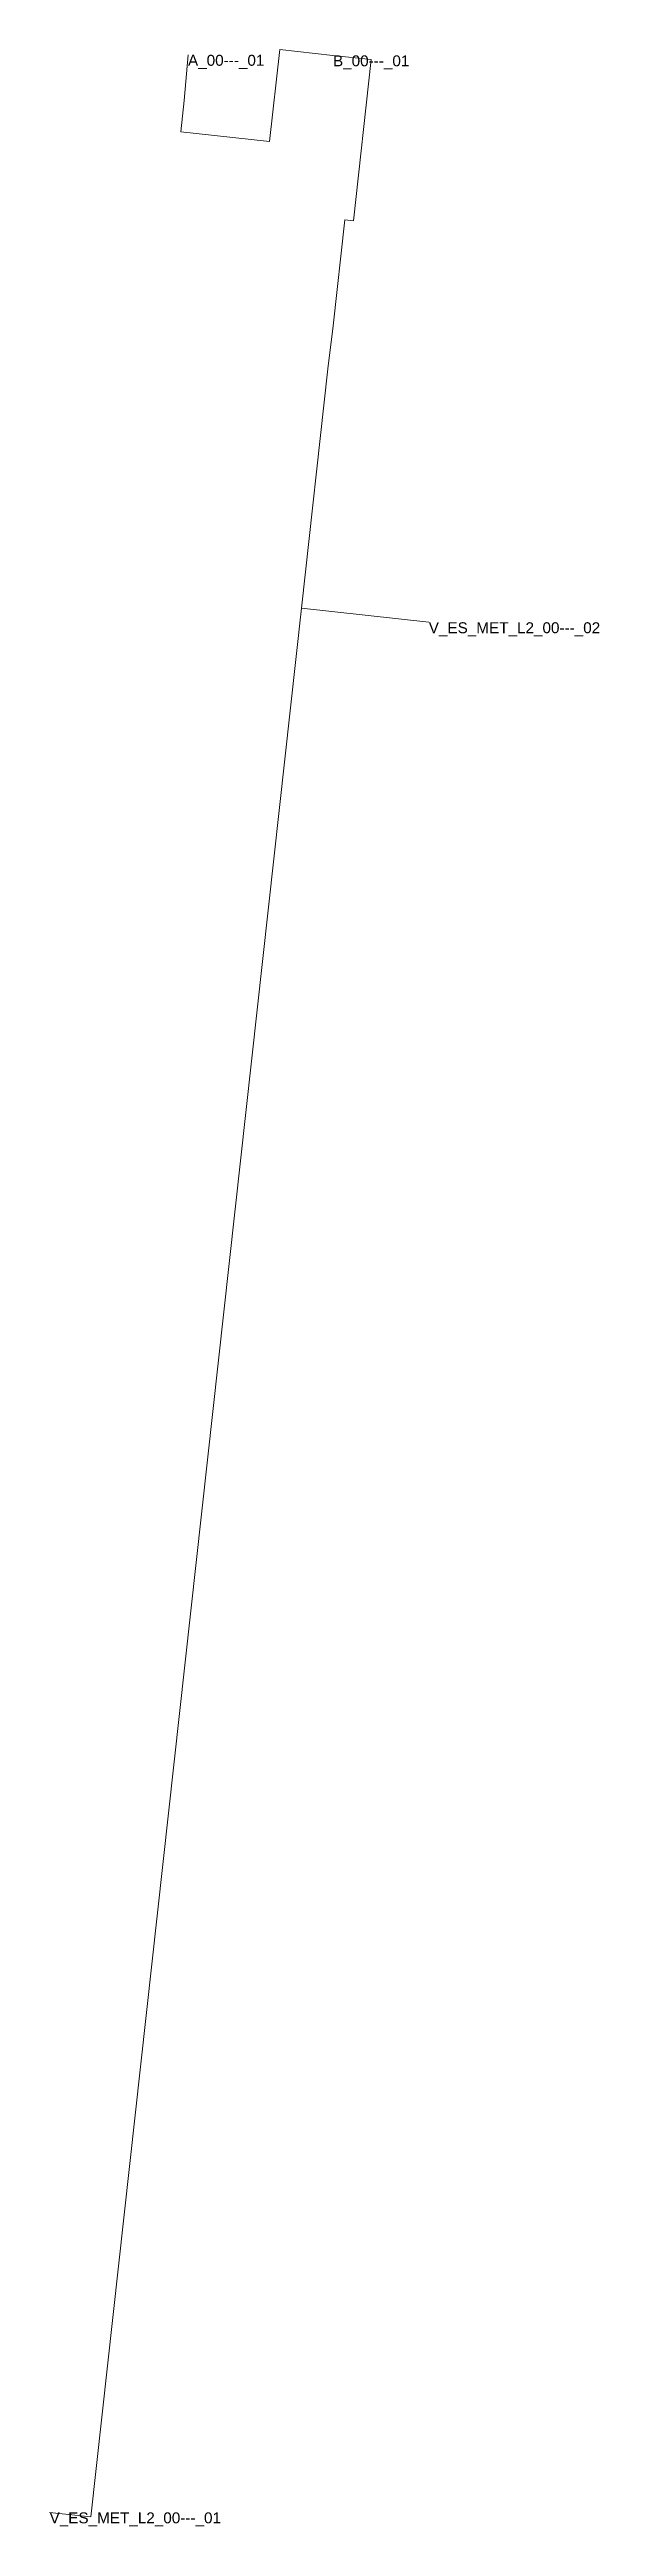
# Model space of a CAD drawing. Header units: metres. Extents: x 430024 to 430049, y 4581217 to 4581331.
import ezdxf
from ezdxf.enums import TextEntityAlignment as Align

# ---------------------------------------------------------------- set-up
doc = ezdxf.new("R2010")
doc.units = ezdxf.units.M
doc.header["$MEASUREMENT"] = 0
for name, color, linetype, lineweight, true_color in [('01_A_AccesTren_t', 40, 'Continuous', 0, 0xffd600), ('01_C_AccesExt_t', 251, 'Continuous', 0, 0x646464), ('01_I_Ascensor_l', 251, 'Continuous', 0, 0x646464), ('01_I_BarreraTarifaria_t', 251, 'Continuous', 0, 0x646464), ('01_I_Horitzontal_l', 251, 'Continuous', 0, 0x646464)]:
    doc.layers.add(name, color=color, linetype=linetype, lineweight=lineweight, true_color=true_color)
doc.styles.add('Style-Arial', font='arial.ttf')

msp = doc.modelspace()

# ---------------------------------------------------------------- linework, layer by layer
at = {"layer": '01_I_Ascensor_l'}
for p, q in [((430030.074859, 4581328.430978, -10), (430030.243875, 4581330.51998)), ((430036.890791, 4581318.11091, -10), (430036.647276, 4581316.150909, -20))]:
    msp.add_line(p, q, dxfattribs=at)
at = {"layer": '01_I_Horitzontal_l'}
for p in [(430036.647276, 4581316.150909, -20), (430041.256439, 4581304.547362, -20)]:
    msp.add_line(p, (430035.437543, 4581305.189555, -20), dxfattribs=at)
at = {"layer": '01_I_Horitzontal_l', "flags": 128}
for points, elevation in [([(430030.074859, 4581328.430978), (430029.91715, 4581326.991487), (430033.977117, 4581326.546682), (430034.438915, 4581330.761751), (430036.875335, 4581330.494819)], -10), ([(430036.875335, 4581330.494819), (430038.617372, 4581330.303964), (430037.808172, 4581322.91798), (430037.422082, 4581322.96028), (430036.890791, 4581318.11091)], -10), ([(430035.437543, 4581305.189555), (430025.796397, 4581217.83145), (430023.911699, 4581218.038496)], -20)]:
    msp.add_lwpolyline(points, dxfattribs=dict(at, elevation=elevation))

# ---------------------------------------------------------------- texts
at = {"layer": '01_A_AccesTren_t', "style": 'Style-Arial'}
for s, p in [('V_ES_MET_L2_00---_02', (430041.256439, 4581304.547362, -20)), ('V_ES_MET_L2_00---_01', (430023.911699, 4581218.038496, -20))]:
    msp.add_text(s, height=0.5, dxfattribs=at).set_placement(p, align=Align.TOP_LEFT)
at = {"layer": '01_C_AccesExt_t', "style": 'Style-Arial'}
msp.add_text('A_00---_01', height=0.5, dxfattribs=at).set_placement((430030.243875, 4581330.51998), align=Align.TOP_LEFT)
at = {"layer": '01_I_BarreraTarifaria_t', "style": 'Style-Arial'}
msp.add_text('B_00---_01', height=0.5, dxfattribs=at).set_placement((430036.875335, 4581330.494819, -10), align=Align.TOP_LEFT)

doc.saveas('drawing.dxf')
